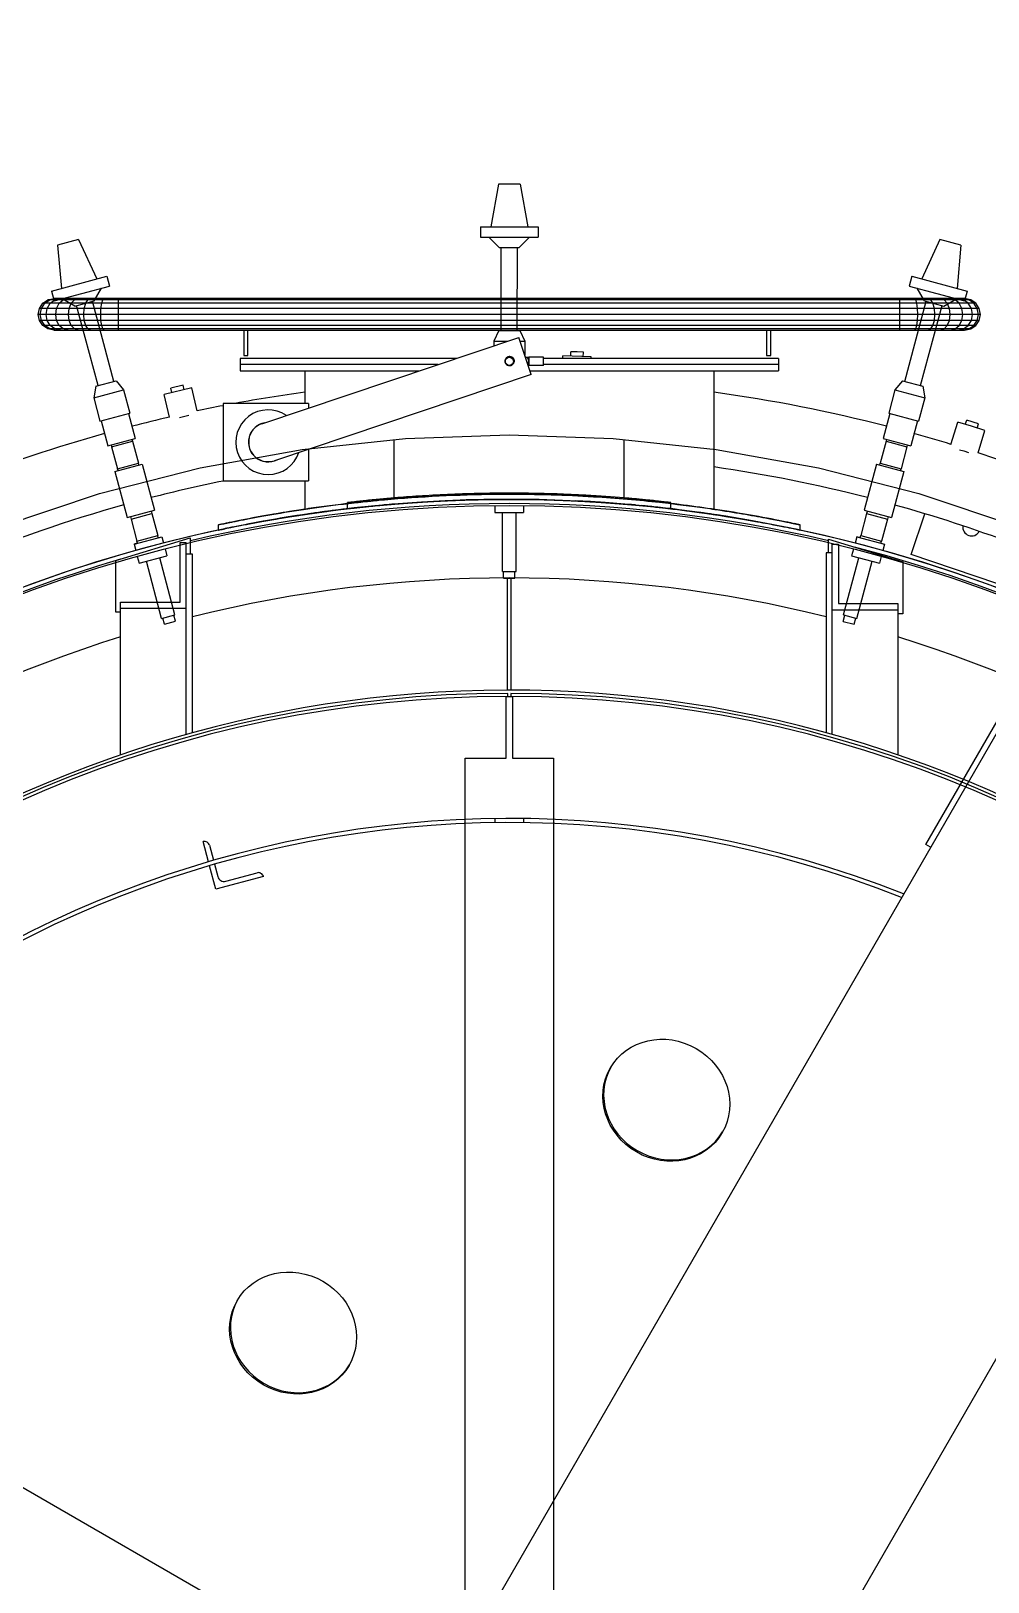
# Model space of a CAD drawing. Header units: metres. Extents: x 0 to 63075, y 0 to 44550.
# Drawn here: x 53980.7 to 54203, y 41718.5 to 42078.6 of the extents above; entities that cross this region are included whole.
import ezdxf

# ---------------------------------------------------------------- set-up
doc = ezdxf.new("R2010")
doc.units = ezdxf.units.M
doc.header["$LTSCALE"] = 75
for name, color, linetype in [('GSB', 7, 'Continuous'), ('ML6', 1, 'Continuous'), ('SDM', 7, 'Continuous'), ('SL1', 8, 'Continuous')]:
    doc.layers.add(name, color=color, linetype=linetype)
doc.styles.add('ROMANS', font='ROMANS.SHX')
doc.dimstyles.new('75___1-75', dxfattribs={"dimscale": 75, "dimtxt": 2.5, "dimasz": 2, "dimexe": 1.5, "dimexo": 1, "dimgap": 0.5, "dimtad": 1, "dimdec": 0, "dimzin": 12, "dimtxsty": 'ROMANS', "dimcen": 0, "dimclrd": 256, "dimclre": 256, "dimclrt": 3, "dimazin": 3, "dimtfac": 1, "dimtdec": 0, "dimtmove": 0, "dimatfit": 0, "dimfxl": 1, "dimlwd": -1, "dimlwe": -1, "dimarcsym": 0})

# ---------------------------------------------------------------- blocks, each defined once
blk = doc.blocks.new('A$C6bae614f')
at = {"layer": 'SL1'}
for p, q in [((374353.6, 54790.3), (374342, 54724.4)), ((374387.3, 54790.3), (374353.6, 54790.3)), ((374387.3, 54790.3), (374398.9, 54724.4)), ((373704.2, 54704.8), (373671.7, 54696.1)), ((373704.2, 54704.8), (373732.4, 54644.2)), ((374326, 54724.4), (374414.9, 54724.4)), ((374326, 54724.4), (374326, 54708.6)), ((374326, 54708.6), (374414.9, 54708.6)), ((374354.9, 54692.6), (374339, 54708.6)), ((374386, 54692.6), (374401.9, 54708.6)), ((374414.9, 54724.4), (374414.9, 54708.6)), ((375036.7, 54704.8), (375008.5, 54644.1)), ((375069.2, 54696.1), (375036.7, 54704.8)), ((373671.7, 54696.1), (373677.5, 54629.4)), ((374354.9, 54692.6), (374386, 54692.6)), ((374358, 54564.5), (374357.8, 54692.6)), ((374382.9, 54564.5), (374383.2, 54692.6)), ((375069.2, 54696.1), (375063.3, 54629.4)), ((373662.1, 54625.3), (373747.9, 54648.3)), ((373666.1, 54610), (373752, 54633)), ((373728.2, 54610.1), (373739.5, 54629.7)), ((373747.9, 54648.3), (373752, 54633)), ((374993, 54648.3), (374988.9, 54633)), ((374988.9, 54633), (375074.7, 54610)), ((374993, 54648.3), (375078.8, 54625.3)), ((375012.7, 54610.1), (375001.4, 54629.6)), ((373643.4, 54598.5), (373648.7, 54606.4)), ((373646.5, 54598.5), (373651.7, 54606.4)), ((373648.7, 54606.4), (373656.6, 54611.7)), ((375092.2, 54606.4), (373648.7, 54606.4)), ((373651.7, 54606.4), (373659.4, 54611.7)), ((373655.6, 54598.5), (373660.3, 54606.4)), ((373656.6, 54611.7), (373666, 54613.6)), ((375081.5, 54611.7), (373656.6, 54611.7)), ((373659.4, 54611.7), (373668.5, 54613.6)), ((373660.3, 54606.4), (373667.5, 54611.7)), ((373662.1, 54625.3), (373666.1, 54610)), ((375074.9, 54613.6), (373666, 54613.6)), ((373667.5, 54611.7), (373675.9, 54613.6)), ((373670.2, 54598.5), (373674.3, 54606.4)), ((373674.3, 54606.4), (373680.5, 54611.7)), ((373698.2, 54602.1), (373678.7, 54613.4)), ((373680.5, 54611.7), (373687.8, 54613.6)), ((373689.6, 54598.5), (373692.9, 54606.4)), ((373692.9, 54606.4), (373697.8, 54611.7)), ((373697.8, 54611.7), (373703.6, 54613.6)), ((373698.2, 54602.1), (373728.2, 54610.1)), ((373712.8, 54598.5), (373715.1, 54606.4)), ((373715.1, 54606.4), (373718.5, 54611.7)), ((373718.5, 54611.7), (373722.6, 54613.6)), ((373758.4, 54485.6), (373725.5, 54609.4)), ((373738.7, 54598.5), (373739.9, 54606.4)), ((373739.9, 54606.4), (373741.6, 54611.7)), ((373741.6, 54611.7), (373743.7, 54613.6)), ((373766, 54564.8), (373766, 54613.6)), ((374974.9, 54606.4), (374974.9, 54613.6)), ((374974.9, 54598.5), (374974.9, 54606.4)), ((374982.5, 54485.5), (375015.4, 54609.4)), ((374999.2, 54611.7), (374997.2, 54613.6)), ((375001, 54606.4), (374999.2, 54611.7)), ((375002.2, 54598.5), (375001, 54606.4)), ((375012.7, 54610.1), (375042.7, 54602)), ((375022.4, 54611.7), (375018.3, 54613.6)), ((375025.8, 54606.4), (375022.4, 54611.7)), ((375028.1, 54598.5), (375025.8, 54606.4)), ((375043.1, 54611.7), (375037.3, 54613.6)), ((375042.7, 54602), (375062.2, 54613.3)), ((375048, 54606.4), (375043.1, 54611.7)), ((375051.3, 54598.5), (375048, 54606.4)), ((375060.4, 54611.7), (375053.1, 54613.6)), ((375066.6, 54606.4), (375060.4, 54611.7)), ((375073.4, 54611.7), (375065, 54613.6)), ((375070.7, 54598.5), (375066.6, 54606.4)), ((375081.5, 54611.7), (375072.4, 54613.6)), ((375080.6, 54606.4), (375073.4, 54611.7)), ((375078.8, 54625.3), (375074.7, 54610)), ((375084.3, 54611.7), (375074.9, 54613.6)), ((375085.3, 54598.5), (375080.6, 54606.4)), ((375089.2, 54606.4), (375081.5, 54611.7)), ((375081.5, 54611.7), (375084.3, 54611.7)), ((375092.2, 54606.4), (375084.3, 54611.7)), ((375094.4, 54598.5), (375089.2, 54606.4)), ((375097.5, 54598.5), (375092.2, 54606.4)), ((373641.6, 54589.2), (373643.4, 54598.5)), ((373643.4, 54579.9), (373641.6, 54589.2)), ((375099.3, 54589.1), (373641.6, 54589.2)), ((375097.5, 54598.5), (373643.4, 54598.5)), ((373644.7, 54589.2), (373646.5, 54598.5)), ((373646.5, 54579.9), (373644.7, 54589.2)), ((373653.9, 54589.2), (373655.6, 54598.5)), ((373655.6, 54579.9), (373653.9, 54589.2)), ((373668.7, 54589.2), (373670.2, 54598.5)), ((373670.2, 54579.9), (373668.7, 54589.2)), ((373688.4, 54589.2), (373689.6, 54598.5)), ((373689.6, 54579.9), (373688.4, 54589.2)), ((373734.3, 54479.1), (373700.9, 54602.8)), ((373712, 54589.2), (373712.8, 54598.5)), ((373712.8, 54579.9), (373712, 54589.2)), ((373738.3, 54589.2), (373738.7, 54598.5)), ((373738.7, 54579.9), (373738.3, 54589.2)), ((374974.9, 54564.8), (374974.9, 54598.5)), ((375002.6, 54589.1), (375002.2, 54598.5)), ((375002.2, 54579.8), (375002.6, 54589.1)), ((375006.5, 54479.1), (375040, 54602.8)), ((375028.9, 54589.1), (375028.1, 54598.5)), ((375028.1, 54579.8), (375028.9, 54589.1)), ((375052.5, 54589.1), (375051.3, 54598.5)), ((375051.3, 54579.8), (375052.5, 54589.1)), ((375072.2, 54589.1), (375070.7, 54598.5)), ((375070.7, 54579.8), (375072.2, 54589.1)), ((375087, 54589.1), (375085.3, 54598.5)), ((375085.3, 54579.8), (375087, 54589.1)), ((375096.2, 54589.1), (375094.4, 54598.5)), ((375094.4, 54579.8), (375096.2, 54589.1)), ((375099.3, 54589.1), (375097.5, 54598.5)), ((375097.5, 54579.8), (375099.3, 54589.1)), ((373648.7, 54571.9), (373643.4, 54579.9)), ((375097.5, 54579.8), (373643.4, 54579.9)), ((373651.7, 54571.9), (373646.5, 54579.9)), ((373656.6, 54566.7), (373648.7, 54571.9)), ((375092.2, 54571.9), (373648.7, 54571.9)), ((373659.4, 54566.7), (373651.7, 54571.9)), ((373660.3, 54571.9), (373655.6, 54579.9)), ((373666, 54564.8), (373656.6, 54566.7)), ((375084.3, 54566.6), (373656.6, 54566.7)), ((373668.5, 54564.8), (373659.4, 54566.7)), ((373667.5, 54566.7), (373660.3, 54571.9)), ((373666, 54564.8), (375074.9, 54564.8)), ((373675.9, 54564.8), (373667.5, 54566.7)), ((373674.3, 54571.9), (373670.2, 54579.9)), ((373680.5, 54566.7), (373674.3, 54571.9)), ((373687.8, 54564.8), (373680.5, 54566.7)), ((373692.9, 54571.9), (373689.6, 54579.9)), ((373697.8, 54566.7), (373692.9, 54571.9)), ((373703.6, 54564.8), (373697.8, 54566.7)), ((373715.1, 54571.9), (373712.8, 54579.9)), ((373718.5, 54566.7), (373715.1, 54571.9)), ((373722.6, 54564.8), (373718.5, 54566.7)), ((373739.9, 54571.9), (373738.7, 54579.9)), ((373741.6, 54566.7), (373739.9, 54571.9)), ((373743.7, 54564.8), (373741.6, 54566.7)), ((373959.6, 54564.8), (373959.6, 54525.7)), ((373966, 54525.7), (373966, 54564.8)), ((374354.1, 54564.5), (374346.6, 54547.8)), ((374354.1, 54564.5), (374386.8, 54564.5)), ((374386.8, 54564.5), (374394.3, 54547.8)), ((374768.6, 54564.8), (374768.6, 54525.7)), ((374774.9, 54525.7), (374774.9, 54564.8)), ((374997.2, 54564.8), (374999.2, 54566.6)), ((374999.2, 54566.6), (375001, 54571.9)), ((375001, 54571.9), (375002.2, 54579.8)), ((375018.3, 54564.8), (375022.4, 54566.6)), ((375022.4, 54566.6), (375025.8, 54571.9)), ((375025.8, 54571.9), (375028.1, 54579.8)), ((375037.3, 54564.8), (375043.1, 54566.6)), ((375043.1, 54566.6), (375048, 54571.9)), ((375048, 54571.9), (375051.3, 54579.8)), ((375053.1, 54564.8), (375060.4, 54566.6)), ((375060.4, 54566.6), (375066.6, 54571.9)), ((375065, 54564.8), (375073.4, 54566.6)), ((375066.6, 54571.9), (375070.7, 54579.8)), ((375072.4, 54564.8), (375081.5, 54566.6)), ((375073.4, 54566.6), (375080.6, 54571.9)), ((375074.9, 54564.8), (375084.3, 54566.6)), ((375080.6, 54571.9), (375085.3, 54579.8)), ((375081.5, 54566.6), (375089.2, 54571.9)), ((375084.3, 54566.6), (375092.2, 54571.9)), ((375089.2, 54571.9), (375094.4, 54579.8)), ((375092.2, 54571.9), (375097.5, 54579.8)), ((373987.8, 54420.2), (374385.1, 54553.5)), ((374346.6, 54547.8), (374368.2, 54547.8)), ((374346.6, 54547.8), (374346.6, 54540.6)), ((374404.3, 54496.3), (374385.1, 54553.5)), ((374387, 54547.8), (374394.3, 54547.8)), ((374394.3, 54547.8), (374394.3, 54525.9)), ((374288.6, 54521.1), (373953.9, 54521.1)), ((373953.9, 54521.1), (373953.9, 54502.1)), ((374260.2, 54511.6), (373953.9, 54511.6)), ((373959.6, 54525.7), (373966, 54525.7)), ((374364.3, 54516.6), (374364, 54516.6)), ((374364.3, 54519.2), (374364.3, 54516.6)), ((374376.8, 54516.6), (374376.8, 54520.8)), ((374378, 54516.6), (374376.8, 54516.6)), ((374396.1, 54522.8), (374395.4, 54522.8)), ((374396.1, 54522.8), (374400.6, 54522.8)), ((374400.6, 54510.3), (374399.6, 54510.3)), ((374401.2, 54516.6), (374400.5, 54516.6)), ((374423.3, 54522.8), (374400.6, 54522.8)), ((374423.3, 54510.3), (374400.6, 54510.3)), ((374423.3, 54510.3), (374423.3, 54522.8)), ((374786.9, 54521.1), (374423.3, 54521.1)), ((374786.9, 54511.6), (374423.3, 54511.6)), ((374453.1, 54521.1), (374453.2, 54524.9)), ((374497.2, 54523.4), (374453.2, 54524.9)), ((374465.6, 54524.5), (374465.8, 54531.5)), ((374475.5, 54531.1), (374465.8, 54531.5)), ((374485.1, 54530.8), (374475.5, 54531.1)), ((374484.9, 54523.8), (374485.1, 54530.8)), ((374497.1, 54521.1), (374497.2, 54523.4)), ((374768.6, 54525.7), (374774.9, 54525.7)), ((374786.9, 54521.1), (374786.9, 54502.1)), ((373730.6, 54478.1), (373762.1, 54486.6)), ((373762.1, 54486.6), (373773.7, 54472.4)), ((373953.9, 54502.1), (374231.8, 54502.1)), ((374404.3, 54496.3), (374007, 54363)), ((374053.9, 54502.1), (374053.9, 54451.6)), ((374402.3, 54502.1), (374786.9, 54502.1)), ((374686.9, 54502.1), (374686.9, 54287.9)), ((374978.8, 54486.5), (374967.1, 54472.4)), ((374978.8, 54486.5), (375010.3, 54478.1)), ((373730.6, 54478.1), (373727.6, 54460.1)), ((373727.6, 54460.1), (373773.7, 54472.4)), ((373773.7, 54472.4), (373783.3, 54436.6)), ((373879.4, 54475.5), (373836.6, 54465.5)), ((373844.7, 54430.5), (373836.6, 54465.5)), ((373865.9, 54479.5), (373847, 54475.1)), ((373848.6, 54468.3), (373847, 54475.1)), ((373867.4, 54472.7), (373865.9, 54479.5)), ((373887.7, 54440), (373879.4, 54475.5)), ((374967.1, 54472.4), (374957.5, 54436.6)), ((374967.1, 54472.4), (375013.3, 54460)), ((375010.3, 54478.1), (375013.3, 54460)), ((373727.6, 54460.1), (373737.2, 54424.3)), ((373927.7, 54451.6), (373927.7, 54331.6)), ((374059.7, 54451.6), (373927.7, 54451.6)), ((374059.7, 54451.6), (374059.7, 54444.3)), ((375013.3, 54460), (375003.7, 54424.2)), ((373737.2, 54424.3), (373783.3, 54436.6)), ((373739, 54424.7), (373749.4, 54386)), ((373781.5, 54436.1), (373791.9, 54397.4)), ((373860.5, 54430), (373874.7, 54433.3)), ((374959.4, 54436.1), (374949, 54397.3)), ((374957.5, 54436.6), (375003.7, 54424.2)), ((375001.9, 54424.7), (374991.5, 54385.9)), ((375053.8, 54388.2), (375064.2, 54422.6)), ((375085.3, 54416.2), (375064.2, 54422.6)), ((375076, 54419.1), (375078.1, 54425.7)), ((375096.6, 54420.1), (375078.1, 54425.7)), ((375106.3, 54409.8), (375085.3, 54416.2)), ((375094.5, 54413.4), (375096.6, 54420.1)), ((373749.4, 54386), (373791.9, 54397.4)), ((373755.3, 54384.4), (373787.6, 54393.1)), ((373786.6, 54395.9), (373787.6, 54393.1)), ((373787.6, 54393.1), (373796.6, 54359.3)), ((374050.2, 54380.3), (374209.9, 54397.5)), ((374192.6, 54305.4), (374192.6, 54395.7)), ((374209.9, 54397.5), (374370.4, 54403.2)), ((374370.4, 54403.2), (374531, 54397.5)), ((374531, 54397.5), (374690.6, 54380.3)), ((374548.2, 54305.4), (374548.2, 54395.6)), ((374953.3, 54393), (374944.3, 54359.2)), ((374949, 54397.3), (374991.5, 54385.9)), ((374954.3, 54395.9), (374953.3, 54393)), ((374953.3, 54393), (374985.6, 54384.4)), ((375095.7, 54375), (375106.3, 54409.8)), ((373754.7, 54387.4), (373755.3, 54384.4)), ((373755.3, 54384.4), (373764.4, 54350.6)), ((373892.2, 54351.8), (374050.2, 54380.3)), ((374059.7, 54380.7), (374059.7, 54331.6)), ((374690.6, 54380.3), (374848.7, 54351.8)), ((374985.6, 54384.4), (374976.5, 54350.6)), ((374986.1, 54387.4), (374985.6, 54384.4)), ((375067.2, 54379.9), (375073.6, 54378)), ((375073.6, 54378), (375081.1, 54375.7)), ((373736.5, 54312.1), (373892.2, 54351.8)), ((373760, 54346.4), (373802.5, 54357.7)), ((373760, 54346.4), (373779.1, 54275.2)), ((373764.4, 54350.6), (373796.6, 54359.3)), ((373765.3, 54347.8), (373764.4, 54350.6)), ((373797.2, 54356.3), (373796.6, 54359.3)), ((373802.5, 54357.7), (373821.6, 54286.6)), ((374848.7, 54351.8), (375004.3, 54312.1)), ((374938.4, 54357.7), (374919.3, 54286.6)), ((374938.4, 54357.7), (374980.9, 54346.3)), ((374943.7, 54356.3), (374944.3, 54359.2)), ((374944.3, 54359.2), (374976.5, 54350.6)), ((374980.9, 54346.3), (374961.8, 54275.2)), ((374975.5, 54347.7), (374976.5, 54350.6)), ((373927.7, 54331.6), (374059.7, 54331.6)), ((374053.9, 54331.6), (374053.9, 54287.9)), ((373584.1, 54261.4), (373736.5, 54312.1)), ((374120.4, 54288.7), (374120.4, 54298.2)), ((374192.6, 54295.9), (374192.6, 54295.9)), ((374348.2, 54293.6), (374348.2, 54282.7)), ((374348.2, 54293.6), (374348.2, 54282.7)), ((374392.7, 54293.6), (374392.7, 54282.7)), ((374392.7, 54293.6), (374392.7, 54282.7)), ((374548.2, 54295.9), (374548.2, 54295.9)), ((374576.3, 54302.9), (374576.3, 54302.9)), ((374620.4, 54288.6), (374620.4, 54298.2)), ((375004.3, 54312.1), (375156.7, 54261.4)), ((373779.1, 54275.2), (373821.6, 54286.6)), ((373784.4, 54276.6), (373785.3, 54272.5)), ((373785.3, 54272.5), (373817.6, 54281.2)), ((373785.3, 54272.5), (373794.3, 54238.7)), ((373816.3, 54285.2), (373817.6, 54281.2)), ((373817.6, 54281.2), (373826.6, 54247.4)), ((374045.4, 54278.5), (374045.4, 54278.6)), ((374053.9, 54279.8), (374053.9, 54279.8)), ((374063.5, 54281.2), (374063.3, 54281.2)), ((374063.5, 54281.2), (374063.5, 54281.2)), ((374348.2, 54282.7), (374392.7, 54282.7)), ((374359.8, 54191.4), (374359.8, 54282.7)), ((374381.1, 54191.4), (374381.1, 54282.7)), ((374613.5, 54289.4), (374615.7, 54289.2)), ((374695.4, 54278.5), (374695.4, 54278.5)), ((374923.3, 54281.1), (374914.3, 54247.3)), ((374919.3, 54286.6), (374961.8, 54275.2)), ((374924.6, 54285.1), (374923.3, 54281.1)), ((374923.3, 54281.1), (374955.6, 54272.5)), ((374955.6, 54272.5), (374946.5, 54238.7)), ((374956.5, 54276.6), (374955.6, 54272.5)), ((374992.1, 54218), (375013.5, 54281)), ((373789.9, 54233.9), (373832.9, 54245.4)), ((373794.3, 54238.7), (373826.6, 54247.4)), ((373827.3, 54243.9), (373826.6, 54247.4)), ((373827.3, 54243.9), (373832.9, 54245.4)), ((373832.9, 54245.4), (373835.5, 54235.6)), ((373832.9, 54245.4), (373835.5, 54235.6)), ((373920.5, 54263.8), (373920.4, 54263.8)), ((373920.4, 54255.6), (373920.4, 54263.8)), ((374820.4, 54255.6), (374820.4, 54263.7)), ((374820.4, 54255.6), (374820.6, 54255.6)), ((374908, 54245.4), (374905.4, 54235.6)), ((374908, 54245.4), (374905.4, 54235.6)), ((374908, 54245.4), (374951, 54233.9)), ((374913.5, 54243.9), (374908, 54245.4)), ((374913.5, 54243.9), (374914.3, 54247.3)), ((374914.3, 54247.3), (374946.5, 54238.7)), ((373762, 54208.5), (373877, 54243.5)), ((373795.4, 54235.4), (373789.9, 54233.9)), ((373789.9, 54233.9), (373792.5, 54224.1)), ((373789.9, 54233.9), (373792.5, 54224.1)), ((373795.4, 54235.4), (373794.3, 54238.7)), ((373838, 54226.5), (373840.8, 54216)), ((373838, 54226.5), (373840.8, 54216)), ((373861.2, 54144.4), (373861.2, 54236.5)), ((373861.2, 54236.5), (373870.7, 54236.5)), ((373870.7, 53939.7), (373870.7, 54236.5)), ((373877, 54243.5), (373877, 54218.2)), ((374864.2, 54220.5), (374864.2, 54241.4)), ((374864.2, 54241.4), (374979.2, 54206.4)), ((374870.2, 54234), (374879.7, 54234)), ((374870.2, 53939.6), (374870.2, 54234)), ((374879.7, 54234), (374879.7, 54141.9)), ((374902.9, 54226.4), (374900.1, 54215.9)), ((374902.9, 54226.4), (374900.1, 54215.9)), ((374945.4, 54235.4), (374946.5, 54238.7)), ((374945.4, 54235.4), (374951, 54233.9)), ((374951, 54233.9), (374948.4, 54224.1)), ((374951, 54233.9), (374948.4, 54224.1)), ((373762, 54128.5), (373762, 54208.5)), ((373795, 54215), (373797.8, 54204.4)), ((373795, 54215), (373797.8, 54204.4)), ((373797.8, 54204.4), (373840.8, 54216)), ((373832.6, 54119.2), (373809, 54207.4)), ((373853.2, 54124.7), (373829.6, 54213)), ((373880.2, 54218.2), (373870.7, 54218.2)), ((373880.2, 53942.3), (373880.2, 54218.2)), ((374860.6, 54220.5), (374860.6, 53942.3)), ((374870.2, 54220.5), (374860.6, 54220.5)), ((374887.7, 54124.7), (374911.3, 54212.9)), ((374900.1, 54215.9), (374943.1, 54204.4)), ((374908.2, 54119.2), (374931.9, 54207.4)), ((374945.9, 54214.9), (374943.1, 54204.4)), ((374945.9, 54214.9), (374943.1, 54204.4)), ((374979.2, 54206.4), (374979.2, 54126.4)), ((375124.6, 54173), (374992.1, 54218)), ((374359.8, 54191.4), (374381.1, 54191.4)), ((374361.7, 54181.4), (374361.7, 54191.4)), ((374361.7, 54181.4), (374379.2, 54181.4)), ((374367.3, 54181.7), (374367.3, 54008.2)), ((374373.6, 54008.2), (374373.6, 54181.7)), ((374379.2, 54181.4), (374379.2, 54191.4)), ((375235.9, 54135.2), (373486.8, 51105.9)), ((373769.1, 54128.5), (373762, 54128.5)), ((373769.1, 54144.4), (373861.2, 54144.4)), ((373769.1, 53908.1), (373769.1, 54144.4)), ((373769.1, 54134.9), (373870.7, 54134.9)), ((374870.2, 54132.4), (374971.8, 54132.4)), ((374879.7, 54141.9), (374971.8, 54141.9)), ((374971.8, 54141.9), (374971.8, 53908)), ((374979.2, 54126.4), (374971.8, 54126.4)), ((373832.6, 54119.2), (373853.2, 54124.7)), ((373837.1, 54110.1), (373834.5, 54119.7)), ((373837.1, 54110.1), (373853.9, 54114.6)), ((373853.9, 54114.6), (373851.4, 54124.2)), ((374886.9, 54114.5), (374889.5, 54124.2)), ((374886.9, 54114.5), (374903.8, 54110)), ((374887.7, 54124.7), (374908.2, 54119.2)), ((374903.8, 54110), (374906.4, 54119.7)), ((375015, 53769.6), (375215.2, 54116.4)), ((374365.7, 53998.5), (374375.2, 53998.5)), ((374365.7, 53903.2), (374365.7, 53998.5)), ((374368, 53998.5), (374368, 54003.2)), ((374372.8, 54003.2), (374372.8, 53998.5)), ((374375.2, 53998.5), (374375.2, 53903.2)), ((375654.2, 53893.7), (373905.1, 50864.4)), ((374302.1, 52445.4), (374302.2, 53903.2)), ((374302.2, 53903.2), (374365.7, 53903.2)), ((374375.2, 53903.2), (374438.7, 53903.2)), ((374438.7, 53903.2), (374438.6, 52445.4)), ((374347.9, 53809.4), (374347.9, 53803.1)), ((374392.9, 53803.1), (374392.9, 53809.4)), ((373905, 53742.9), (373896.7, 53774)), ((373906.5, 53768.3), (373912.7, 53745.1)), ((375022.3, 53765.4), (375015, 53769.6)), ((373916.4, 53700.4), (373906.7, 53736.7)), ((373914.4, 53739), (373919.5, 53719.8)), ((373990, 53720.1), (373916.4, 53700.4)), ((373931.7, 53712.8), (373980.2, 53725.7)), ((373603, 52784.1), (374053.3, 52524))]:
    blk.add_line(p, q, dxfattribs=at)
for centre, radius in [((374370.6, 54516.6), 6.25), ((374370.4, 52153.2), 2150), ((374370.4, 52153.2), 2140.5)]:
    blk.add_circle(centre, radius, dxfattribs=at)
for centre, radius, start, end in [((374371, 54517), 7.07, 266.4501, 288.4989), ((374370.4, 52153.2), 2337.1, 97.7811, 100.4527), ((374370.4, 52153.2), 2337.1, 75.5375, 82.2151), ((374370.4, 52153.2), 2337.1, 100.9176, 101.9194), ((373997.4, 54391.6), 50, 55.6498, 341.4509), ((374370.4, 52153.2), 2337.1, 102.9982, 104.4588), ((373997.4, 54391.6), 30.5, 99.9872, 297.1135), ((373997.4, 54391.6), 30.2, 108.5503, 288.5503), ((374370.4, 52153.2), 2337.1, 105.5374, 116.9194), ((374370.4, 52153.2), 2337.1, 72.9982, 74.4588), ((374370.4, 52153.2), 2337.1, 68.1208, 71.9194), ((374370.4, 52153.2), 2222.8, 75.5651, 81.8123), ((374370.4, 52153.2), 2222.8, 101.4819, 104.4311), ((374370.4, 52153.2), 2150, 350.9962, 178.8135), ((374370.4, 52153.2), 2222.8, 105.5651, 119.4311), ((374370.4, 52153.2), 2143.5, 76.6809, 103.3057), ((374373.8, 52120.1), 2192.8, 95.1529, 96.4361), ((374378.6, 52060.2), 2252.9, 94.7359, 95.1371), ((374362.8, 52242.5), 2060.4, 94.7363, 95.1751), ((374369.5, 52148.5), 2164.3, 88.0096, 88.329), ((374370.2, 52151.6), 2151.7, 84.8036, 87.2645), ((374375.1, 52231.3), 2071.8, 86.225, 86.6726), ((374362.1, 52060.2), 2252.9, 84.8599, 85.2604), ((374367.4, 52119.5), 2193.4, 84.6642, 85.271), ((374366.8, 52119.2), 2193.7, 83.5529, 84.5192), ((374374.9, 52198.3), 2104.7, 83.5668, 84.5083), ((374370.4, 52153.2), 2222.8, 69.4626, 74.4311), ((374381.4, 52055.9), 2248, 96.1433, 96.6667), ((374363.4, 52091), 2212.7, 83.1799, 83.4332), ((374399.6, 52348.8), 1952.3, 81.6479, 81.8075), ((374533.1, 52932.1), 1354.3, 77.7491, 78.1189), ((375085.6, 54260.1), 13.5, 170.5872, 331.909), ((374370.4, 52153.2), 2143.5, 350.9687, 75.5738), ((374370.4, 52153.2), 2143.5, 106.3021, 165.1114), ((374370.4, 52153.2), 2028.5, 76.0134, 103.9828), ((374370.4, 52153.2), 2028.5, 107.2423, 162.472), ((374370.4, 52153.2), 2028.5, 17.5242, 72.754), ((374370.4, 52153.2), 1855, 311.9258, 226.0971), ((374370.4, 52153.2), 1850, 90.0718, 179.9244), ((374370.4, 52153.2), 1845.2, 90.072, 179.9242), ((374370.4, 52153.2), 1850, 0.0718, 89.9244), ((374370.4, 52153.2), 1845.2, 0.072, 89.9242), ((374370.4, 52153.2), 1656.3, 68.3819, 51.6144), ((374370.4, 52153.2), 1650, 68.4144, 51.5819), ((373898.8, 53766.2), 8, 14.9981, 104.9981), ((373929.2, 53722.4), 10, 194.9981, 284.9981), ((373982.3, 53718), 8, 14.9981, 104.9981)]:
    blk.add_arc(centre, radius, start, end, dxfattribs=at)
for centre, major_axis, ratio, start_param, end_param in [((374370.6, 54510.4), (6.25, 0), 0.302029, 2.276963, 2.334974), ((374370.6, 54510.4), (6.25, 0), 0.302029, 0.676906, 0.864629), ((374396.1, 54516.6), (0, 6.25), 0.704416, 4.712389, 6.283185), ((374396.1, 54516.6), (0, 6.25), 0.704416, 3.870248, 4.712389), ((374396.1, 54516.6), (0, -6.25), 0.704416, 0.728655, 1.570796), ((374400.6, 54516.6), (0, -6.25), 0.086824, 1.570796, 3.141593), ((374400.6, 54516.6), (0, -6.25), 0.086824, 0, 1.570796), ((374614.6, 53376.2), (86.6, -50), 0.92388, 3.154744, 6.270034), ((374037.2, 53016.2), (86.6, -50), 0.92388, 3.154744, 6.270034)]:
    blk.add_ellipse(centre, major_axis=major_axis, ratio=ratio, start_param=start_param, end_param=end_param, dxfattribs=at)
for centre in [(374613.4, 53374.1), (374036, 53014.1)]:
    blk.add_ellipse(centre, major_axis=(86.6, -50), ratio=0.92388, dxfattribs=at)
for points, knots in [([(374373.2, 54510.3), (374374.5, 54510.7), (374375.7, 54511.6), (374376.5, 54512.7), (374376.8, 54513.1), (374377, 54513.4), (374377.2, 54513.8), (374377.9, 54515), (374378.1, 54516.5), (374377.9, 54517.9), (374377.9, 54518.3), (374377.7, 54518.8), (374377.6, 54519.2), (374377.2, 54520.5), (374376.3, 54521.7), (374375.2, 54522.5), (374374.9, 54522.8), (374374.5, 54523), (374374.1, 54523.2), (374372.9, 54523.8), (374371.4, 54524.1), (374370.1, 54523.9), (374369.6, 54523.8), (374369.2, 54523.7), (374368.7, 54523.6), (374367.5, 54523.2), (374366.3, 54522.3), (374365.4, 54521.2), (374365.1, 54520.8), (374364.9, 54520.5), (374364.7, 54520.1), (374364.1, 54518.9), (374363.8, 54517.4), (374364, 54516), (374364.1, 54515.6), (374364.2, 54515.1), (374364.3, 54514.7), (374364.7, 54513.4), (374365.6, 54512.2), (374366.7, 54511.4), (374367.1, 54511.1), (374367.5, 54510.9), (374367.8, 54510.7), (374369, 54510.1), (374370.5, 54509.8), (374371.9, 54510), (374372.3, 54510.1), (374372.8, 54510.2), (374373.2, 54510.3)], [-42.355672, -42.355672, -42.355672, -42.355672, -38.384623, -38.384623, -38.384623, -37.06094, -37.06094, -37.06094, -33.0903, -33.0903, -33.0903, -31.766754, -31.766754, -31.766754, -27.796114, -27.796114, -27.796114, -26.472567, -26.472567, -26.472567, -22.501519, -22.501519, -22.501519, -21.177836, -21.177836, -21.177836, -17.206787, -17.206787, -17.206787, -15.883104, -15.883104, -15.883104, -11.912465, -11.912465, -11.912465, -10.588918, -10.588918, -10.588918, -6.618278, -6.618278, -6.618278, -5.294732, -5.294732, -5.294732, -1.323683, -1.323683, -1.323683, 0, 0, 0, 0]), ([(374373.2, 54510.3), (374371.9, 54509.8), (374370.4, 54509.8), (374369.1, 54510.2), (374368.7, 54510.3), (374368.2, 54510.5), (374367.8, 54510.7), (374366.6, 54511.2), (374365.6, 54512.3), (374364.9, 54513.5), (374364.7, 54513.9), (374364.5, 54514.3), (374364.3, 54514.7), (374363.9, 54516), (374363.9, 54517.5), (374364.2, 54518.8), (374364.3, 54519.3), (374364.5, 54519.7), (374364.7, 54520.1), (374365.3, 54521.3), (374366.3, 54522.3), (374367.5, 54523), (374367.9, 54523.3), (374368.3, 54523.4), (374368.7, 54523.6), (374370, 54524), (374371.5, 54524.1), (374372.8, 54523.7), (374373.3, 54523.6), (374373.7, 54523.4), (374374.1, 54523.2), (374375.3, 54522.7), (374376.4, 54521.6), (374377.1, 54520.4), (374377.3, 54520), (374377.5, 54519.6), (374377.6, 54519.2), (374378.1, 54517.9), (374378.1, 54516.4), (374377.7, 54515.1), (374377.6, 54514.6), (374377.4, 54514.2), (374377.2, 54513.8), (374376.7, 54512.6), (374375.6, 54511.6), (374374.4, 54510.9), (374374, 54510.6), (374373.6, 54510.5), (374373.2, 54510.3)], [0, 0, 0, 0, 3.971049, 3.971049, 3.971049, 5.294732, 5.294732, 5.294732, 9.265371, 9.265371, 9.265371, 10.588918, 10.588918, 10.588918, 14.559558, 14.559558, 14.559558, 15.883104, 15.883104, 15.883104, 19.854153, 19.854153, 19.854153, 21.177836, 21.177836, 21.177836, 25.148885, 25.148885, 25.148885, 26.472567, 26.472567, 26.472567, 30.443207, 30.443207, 30.443207, 31.766754, 31.766754, 31.766754, 35.737394, 35.737394, 35.737394, 37.06094, 37.06094, 37.06094, 41.031989, 41.031989, 41.031989, 42.355672, 42.355672, 42.355672, 42.355672]), ([(374364, 54517.4), (374364, 54517), (374364, 54516.5), (374364, 54516), (374364.1, 54515.6), (374364.2, 54515.1), (374364.3, 54514.7)], [29.170011, 29.170011, 29.170011, 29.170011, 30.494319, 30.494319, 30.494319, 31.817698, 31.817698, 31.817698, 31.817698]), ([(374366.4, 54522.2), (374366, 54521.9), (374365.7, 54521.6), (374365.4, 54521.2), (374365.1, 54520.8), (374364.9, 54520.5), (374364.7, 54520.1)], [23.86288, 23.86288, 23.86288, 23.86288, 25.191261, 25.191261, 25.191261, 26.514032, 26.514032, 26.514032, 26.514032]), ([(374365.7, 54512.3), (374366, 54512), (374366.3, 54511.7), (374366.7, 54511.4), (374367.1, 54511.1), (374367.5, 54510.9), (374367.8, 54510.7)], [34.469326, 34.469326, 34.469326, 34.469326, 35.7971, 35.7971, 35.7971, 37.121082, 37.121082, 37.121082, 37.121082]), ([(374371.5, 54523.9), (374371, 54524), (374370.5, 54524), (374370.1, 54523.9), (374369.6, 54523.8), (374369.2, 54523.7), (374368.7, 54523.6)], [18.562265, 18.562265, 18.562265, 18.562265, 19.88737, 19.88737, 19.88737, 21.211575, 21.211575, 21.211575, 21.211575]), ([(374376.2, 54521.6), (374375.9, 54521.9), (374375.6, 54522.2), (374375.2, 54522.5), (374374.9, 54522.8), (374374.5, 54523), (374374.1, 54523.2)], [13.255983, 13.255983, 13.255983, 13.255983, 14.583757, 14.583757, 14.583757, 15.907739, 15.907739, 15.907739, 15.907739]), ([(374375.5, 54511.6), (374375.9, 54512), (374376.2, 54512.3), (374376.5, 54512.7), (374376.8, 54513.1), (374377, 54513.4), (374377.2, 54513.8)], [2.614808, 2.614808, 2.614808, 2.614808, 3.977918, 3.977918, 3.977918, 5.300689, 5.300689, 5.300689, 5.300689]), ([(374378, 54516.5), (374378, 54516.9), (374378, 54517.4), (374377.9, 54517.9), (374377.9, 54518.3), (374377.7, 54518.8), (374377.6, 54519.2)], [7.956668, 7.956668, 7.956668, 7.956668, 9.280976, 9.280976, 9.280976, 10.604355, 10.604355, 10.604355, 10.604355]), ([(373920.4, 54263.8), (373919.8, 54263.6), (373931.7, 54266.3), (373954.7, 54270.8), (373966.2, 54273.1), (373980.5, 54275.8), (373997, 54278.7), (374013.6, 54281.6), (374032.3, 54284.7), (374052.2, 54287.7), (374086.9, 54292.9), (374130, 54298.4), (374177.4, 54302.6), (374204.5, 54305.1), (374233, 54307.1), (374261.9, 54308.5), (374290.9, 54310), (374320.3, 54310.8), (374348.8, 54311.2), (374356, 54311.2), (374363.1, 54311.3), (374370.2, 54311.3), (374413, 54311.3), (374457.6, 54310), (374500.6, 54307.3), (374536.4, 54305.2), (374571.1, 54302.1), (374602.9, 54298.7), (374628.4, 54295.9), (374652, 54292.9), (374673.1, 54289.9), (374678.4, 54289.2), (374683.5, 54288.4), (374688.5, 54287.7), (374718.7, 54283.2), (374745.7, 54278.4), (374767, 54274.5), (374784.6, 54271.2), (374798.3, 54268.4), (374807.2, 54266.5), (374814.4, 54265.1), (374818.6, 54264.2), (374820, 54263.9), (374820.4, 54263.8), (374820.6, 54263.7), (374820.6, 54263.7), (374820.6, 54263.7), (374817.8, 54264.3), (374812, 54265.6)], [0, 0, 0, 0, 170.05271, 170.05271, 170.05271, 255.079064, 255.079064, 255.079064, 340.105419, 340.105419, 340.105419, 488.891654, 488.891654, 488.891654, 573.912359, 573.912359, 573.912359, 658.933065, 658.933065, 658.933065, 680.188241, 680.188241, 680.188241, 807.719299, 807.719299, 807.719299, 913.995181, 913.995181, 913.995181, 999.015887, 999.015887, 999.015887, 1020.271063, 1020.271063, 1020.271063, 1147.810595, 1147.810595, 1147.810595, 1254.093539, 1254.093539, 1254.093539, 1339.119894, 1339.119894, 1339.119894, 1360.376482, 1360.376482, 1360.376482, 1446.186735, 1446.186735, 1446.186735, 1446.186735]), ([(373920.4, 54255.6), (373919.8, 54255.4), (373931.7, 54258.1), (373954.7, 54262.7), (373966.2, 54265), (373980.5, 54267.7), (373997, 54270.6), (374013.6, 54273.5), (374032.3, 54276.6), (374052.2, 54279.6), (374086.9, 54284.8), (374130, 54290.3), (374177.4, 54294.6), (374204.5, 54297), (374233, 54299.1), (374261.9, 54300.5), (374290.9, 54302), (374320.3, 54302.8), (374348.8, 54303.2), (374356, 54303.2), (374363.1, 54303.3), (374370.2, 54303.3), (374413, 54303.3), (374457.6, 54301.9), (374500.6, 54299.3), (374536.4, 54297.1), (374571.1, 54294.1), (374602.9, 54290.6), (374628.4, 54287.9), (374652, 54284.8), (374673.1, 54281.8), (374678.4, 54281.1), (374683.5, 54280.3), (374688.5, 54279.6), (374718.7, 54275.1), (374745.7, 54270.3), (374767, 54266.3), (374784.6, 54263), (374798.3, 54260.2), (374807.2, 54258.4), (374814.4, 54256.9), (374818.6, 54256), (374820, 54255.7), (374820.4, 54255.6), (374820.6, 54255.6), (374820.6, 54255.6), (374820.6, 54255.6), (374820.6, 54255.6), (374820.6, 54255.6)], [-2720.818551, -2720.818551, -2720.818551, -2720.818551, -2550.761656, -2550.761656, -2550.761656, -2465.733209, -2465.733209, -2465.733209, -2380.704761, -2380.704761, -2380.704761, -2231.915015, -2231.915015, -2231.915015, -2146.892303, -2146.892303, -2146.892303, -2061.869592, -2061.869592, -2061.869592, -2040.613914, -2040.613914, -2040.613914, -1913.079846, -1913.079846, -1913.079846, -1806.801456, -1806.801456, -1806.801456, -1721.778744, -1721.778744, -1721.778744, -1700.523066, -1700.523066, -1700.523066, -1572.980395, -1572.980395, -1572.980395, -1466.694835, -1466.694835, -1466.694835, -1381.666388, -1381.666388, -1381.666388, -1360.409276, -1360.409276, -1360.409276, -1360.15998, -1360.15998, -1360.15998, -1360.15998]), ([(374811.9, 54265.6), (374816.2, 54264.7), (374818.9, 54264.1), (374820, 54263.9), (374820.4, 54263.8), (374820.6, 54263.7), (374820.6, 54263.7), (374820.7, 54263.7), (374814.4, 54265.1), (374801.4, 54267.8), (374790.5, 54270), (374775, 54273.1), (374755.8, 54276.5), (374740.4, 54279.3), (374722.6, 54282.4), (374703.5, 54285.4), (374698.8, 54286.1), (374693.9, 54286.9), (374688.9, 54287.6), (374658.9, 54292.1), (374623, 54296.8), (374583.5, 54300.7), (374550.6, 54304), (374515.1, 54306.7), (374478.9, 54308.5), (374450, 54310), (374420.6, 54310.8), (374392, 54311.2), (374384.9, 54311.2), (374377.8, 54311.3), (374370.7, 54311.3), (374327.9, 54311.3), (374283.3, 54310), (374240.3, 54307.3), (374204.5, 54305.2), (374169.8, 54302.1), (374137.9, 54298.7), (374112.5, 54295.9), (374088.8, 54292.9), (374067.7, 54289.9), (374062.5, 54289.2), (374057.4, 54288.4), (374052.3, 54287.7), (374022.2, 54283.2), (373995.1, 54278.5), (373973.9, 54274.5), (373956.2, 54271.2), (373942.6, 54268.4), (373933.6, 54266.6), (373926.5, 54265.1), (373922.3, 54264.2), (373920.9, 54263.9), (373920.6, 54263.9), (373920.4, 54263.8), (373920.4, 54263.8)], [-1446.185661, -1446.185661, -1446.185661, -1446.185661, -1381.633071, -1381.633071, -1381.633071, -1360.376482, -1360.376482, -1360.376482, -1232.83695, -1232.83695, -1232.83695, -1126.554007, -1126.554007, -1126.554007, -1041.527652, -1041.527652, -1041.527652, -1020.271063, -1020.271063, -1020.271063, -892.740005, -892.740005, -892.740005, -786.464123, -786.464123, -786.464123, -701.443418, -701.443418, -701.443418, -680.188241, -680.188241, -680.188241, -552.657183, -552.657183, -552.657183, -446.381301, -446.381301, -446.381301, -361.360595, -361.360595, -361.360595, -340.105419, -340.105419, -340.105419, -212.565887, -212.565887, -212.565887, -106.282943, -106.282943, -106.282943, -21.256589, -21.256589, -21.256589, 0, 0, 0, 0]), ([(374045.4, 54278.5), (374045, 54278.4), (374053.5, 54279.8), (374070.2, 54282.2), (374078.5, 54283.4), (374088.8, 54284.8), (374100.7, 54286.3), (374112.7, 54287.8), (374126.2, 54289.4), (374140.6, 54290.9), (374162.2, 54293.3), (374188.1, 54295.7), (374216.6, 54297.7), (374235.7, 54299.1), (374255.8, 54300.3), (374276.5, 54301.2), (374297.2, 54302.1), (374318.4, 54302.7), (374339.4, 54303), (374349.8, 54303.2), (374360.2, 54303.2), (374370.5, 54303.3), (374411.4, 54303.3), (374454.9, 54302), (374494.9, 54299.6), (374514.9, 54298.5), (374534.1, 54297.1), (374551.8, 54295.6), (374569.6, 54294.1), (374585.8, 54292.5), (374600.3, 54290.9), (374622, 54288.6), (374641.5, 54286.1), (374656.8, 54284.1), (374667, 54282.7), (374675.4, 54281.5), (374681.6, 54280.6), (374687.8, 54279.7), (374691.9, 54279.1), (374693.9, 54278.7), (374695, 54278.6), (374695.4, 54278.5), (374695.5, 54278.5)], [0, 0, 0, 0, 122.62641, 122.62641, 122.62641, 183.939614, 183.939614, 183.939614, 245.252819, 245.252819, 245.252819, 337.220972, 337.220972, 337.220972, 398.533073, 398.533073, 398.533073, 459.845175, 459.845175, 459.845175, 490.501226, 490.501226, 490.501226, 613.12543, 613.12543, 613.12543, 674.437532, 674.437532, 674.437532, 735.749633, 735.749633, 735.749633, 827.71944, 827.71944, 827.71944, 889.032645, 889.032645, 889.032645, 950.34585, 950.34585, 950.34585, 980.983435, 980.983435, 980.983435, 980.983435]), ([(374110.5, 54295.5), (374119.8, 54296.7), (374130, 54297.8), (374140.6, 54299), (374148.6, 54299.8), (374157.2, 54300.7), (374166.3, 54301.6)], [-1761.93231, -1761.93231, -1761.93231, -1761.93231, -1716.730944, -1716.730944, -1716.730944, -1682.590379, -1682.590379, -1682.590379, -1682.590379]), ([(374620.4, 54298.2), (374620.8, 54298.1), (374614.2, 54299), (374601.4, 54300.3), (374595, 54301), (374587.1, 54301.9), (374577.9, 54302.7), (374568.7, 54303.6), (374558.3, 54304.6), (374547.2, 54305.5), (374530.6, 54306.9), (374510.7, 54308.3), (374488.7, 54309.5), (374474.1, 54310.3), (374458.6, 54311), (374442.6, 54311.5), (374426.7, 54312.1), (374410.4, 54312.4), (374394.3, 54312.6), (374386.3, 54312.7), (374378.3, 54312.7), (374370.4, 54312.8), (374338.9, 54312.8), (374305.5, 54312), (374274.7, 54310.6), (374259.3, 54309.9), (374244.5, 54309.1), (374230.9, 54308.2), (374217.3, 54307.3), (374204.8, 54306.4), (374193.6, 54305.5), (374176.9, 54304.1), (374161.9, 54302.7), (374150.2, 54301.5), (374142.3, 54300.7), (374135.9, 54300), (374131.1, 54299.4), (374126.3, 54298.9), (374123.1, 54298.5), (374121.6, 54298.4), (374120.8, 54298.3), (374120.4, 54298.2), (374120.4, 54298.2), (374120.2, 54298.2), (374122.8, 54298.5), (374128, 54299.1)], [-1508.199203, -1508.199203, -1508.199203, -1508.199203, -1413.936463, -1413.936463, -1413.936463, -1366.805094, -1366.805094, -1366.805094, -1319.673724, -1319.673724, -1319.673724, -1248.977103, -1248.977103, -1248.977103, -1201.846023, -1201.846023, -1201.846023, -1154.714942, -1154.714942, -1154.714942, -1131.149402, -1131.149402, -1131.149402, -1036.887241, -1036.887241, -1036.887241, -989.75616, -989.75616, -989.75616, -942.62508, -942.62508, -942.62508, -871.928025, -871.928025, -871.928025, -824.796656, -824.796656, -824.796656, -777.665286, -777.665286, -777.665286, -754.099601, -754.099601, -754.099601, -694.166486, -694.166486, -694.166486, -694.166486]), ([(374130.4, 54289.8), (374132.9, 54290.1), (374136, 54290.4), (374139.4, 54290.8), (374145.8, 54291.5), (374153.8, 54292.3), (374163, 54293.2), (374172.1, 54294.1), (374182.6, 54295.1), (374193.6, 54296), (374210.2, 54297.3), (374230.2, 54298.8), (374252.2, 54300), (374266.8, 54300.8), (374282.3, 54301.5), (374298.2, 54302), (374314.2, 54302.6), (374330.5, 54302.9), (374346.5, 54303.1), (374354.6, 54303.2), (374362.6, 54303.2), (374370.5, 54303.3), (374401.9, 54303.3), (374435.3, 54302.5), (374466.2, 54301.1), (374481.6, 54300.4), (374496.3, 54299.6), (374510, 54298.7), (374523.6, 54297.8), (374536.1, 54296.9), (374547.2, 54296), (374554.9, 54295.3), (374562.1, 54294.7), (374568.9, 54294.1)], [-685.549696, -685.549696, -685.549696, -685.549696, -659.842522, -659.842522, -659.842522, -612.710745, -612.710745, -612.710745, -565.578968, -565.578968, -565.578968, -494.881744, -494.881744, -494.881744, -447.750262, -447.750262, -447.750262, -400.618779, -400.618779, -400.618779, -377.053038, -377.053038, -377.053038, -282.790073, -282.790073, -282.790073, -235.65859, -235.65859, -235.65859, -188.527107, -188.527107, -188.527107, -156.209285, -156.209285, -156.209285, -156.209285]), ([(374199.8, 54296.5), (374201.6, 54296.6), (374203.7, 54296.8), (374206.1, 54297), (374210.7, 54297.3), (374216.3, 54297.7), (374222.9, 54298.2), (374229.4, 54298.6), (374236.8, 54299.1), (374244.7, 54299.6), (374256.5, 54300.3), (374270.7, 54301), (374286.3, 54301.6), (374294.2, 54301.9), (374302.4, 54302.2), (374310.8, 54302.4)], [584.955312, 584.955312, 584.955312, 584.955312, 603.069661, 603.069661, 603.069661, 636.573554, 636.573554, 636.573554, 670.077448, 670.077448, 670.077448, 720.333209, 720.333209, 720.333209, 745.598398, 745.598398, 745.598398, 745.598398]), ([(374273.1, 54301.1), (374295.1, 54302), (374317.8, 54302.7), (374340.2, 54303), (374350.4, 54303.2), (374360.5, 54303.2), (374370.5, 54303.3), (374370.5, 54303.3), (374370.6, 54303.3), (374370.7, 54303.3)], [1337.541826, 1337.541826, 1337.541826, 1337.541826, 1403.043226, 1403.043226, 1403.043226, 1432.894963, 1432.894963, 1432.894963, 1433.142531, 1433.142531, 1433.142531, 1433.142531]), ([(374464.1, 54301.2), (374473.4, 54300.8), (374482.6, 54300.3), (374491.7, 54299.8), (374511.2, 54298.7), (374529.8, 54297.4), (374547.1, 54296), (374564.4, 54294.5), (374580.2, 54293), (374594.3, 54291.6), (374615.4, 54289.3), (374634.4, 54287), (374649.3, 54285.1), (374659.3, 54283.8), (374667.4, 54282.6), (374673.5, 54281.8), (374677.7, 54281.2), (374680.9, 54280.7), (374683.2, 54280.4)], [1524.618638, 1524.618638, 1524.618638, 1524.618638, 1552.301912, 1552.301912, 1552.301912, 1612.005387, 1612.005387, 1612.005387, 1671.708861, 1671.708861, 1671.708861, 1761.26552, 1761.26552, 1761.26552, 1820.969959, 1820.969959, 1820.969959, 1862.66317, 1862.66317, 1862.66317, 1862.66317]), ([(374630.4, 54287.5), (374621, 54288.6), (374610.9, 54289.8), (374600.3, 54290.9), (374592.3, 54291.8), (374583.7, 54292.7), (374574.6, 54293.5)], [-780.957623, -780.957623, -780.957623, -780.957623, -735.749633, -735.749633, -735.749633, -701.637469, -701.637469, -701.637469, -701.637469]), ([(373931, 54266), (373936.7, 54267.2), (373944.6, 54268.9), (373954.7, 54270.8), (373966.2, 54273.1), (373980.5, 54275.8), (373997, 54278.7), (374013.6, 54281.6), (374032.3, 54284.7), (374052.2, 54287.7), (374052.8, 54287.8), (374053.3, 54287.9), (374053.9, 54287.9)], [-2625.012373, -2625.012373, -2625.012373, -2625.012373, -2550.700255, -2550.700255, -2550.700255, -2465.6739, -2465.6739, -2465.6739, -2380.647546, -2380.647546, -2380.647546, -2378.126715, -2378.126715, -2378.126715, -2378.126715]), ([(374045.4, 54278.6), (374018, 54274.4), (373993.5, 54270), (373973.9, 54266.4), (373956.2, 54263), (373942.6, 54260.3), (373933.6, 54258.4), (373932.7, 54258.2), (373931.8, 54258), (373931, 54257.9)], [-330.317973, -330.317973, -330.317973, -330.317973, -212.571119, -212.571119, -212.571119, -106.285559, -106.285559, -106.285559, -95.27526, -95.27526, -95.27526, -95.27526]), ([(374053.9, 54287.9), (374023.1, 54283.4), (373995.5, 54278.5), (373973.9, 54274.5), (373956.2, 54271.2), (373942.6, 54268.4), (373933.6, 54266.6), (373932.8, 54266.4), (373931.9, 54266.2), (373931.1, 54266.1)], [2378.389264, 2378.389264, 2378.389264, 2378.389264, 2508.187078, 2508.187078, 2508.187078, 2614.470021, 2614.470021, 2614.470021, 2625.021201, 2625.021201, 2625.021201, 2625.021201]), ([(374053.9, 54279.8), (374053.9, 54279.8), (374053.9, 54279.8), (374053.9, 54279.8), (374053.7, 54279.8), (374056.3, 54280.2), (374061.5, 54280.9)], [949.905347, 949.905347, 949.905347, 949.905347, 955.263309, 955.263309, 955.263309, 1023.181409, 1023.181409, 1023.181409, 1023.181409]), ([(374137.9, 54290.6), (374120.3, 54288.7), (374104.4, 54286.8), (374091.6, 54285.1), (374081.6, 54283.8), (374073.5, 54282.6), (374067.4, 54281.8), (374061.3, 54280.9), (374057.3, 54280.3), (374055.4, 54280), (374054.4, 54279.9), (374053.9, 54279.8), (374053.9, 54279.8), (374053.8, 54279.8), (374053.8, 54279.8), (374053.9, 54279.8)], [-1181.59755, -1181.59755, -1181.59755, -1181.59755, -1104.524407, -1104.524407, -1104.524407, -1044.819968, -1044.819968, -1044.819968, -985.115529, -985.115529, -985.115529, -955.263309, -955.263309, -955.263309, -949.941464, -949.941464, -949.941464, -949.941464]), ([(374695.5, 54278.5), (374695.9, 54278.4), (374687.3, 54279.8), (374670.7, 54282.2), (374668.2, 54282.5), (374665.4, 54282.9), (374662.5, 54283.3)], [-981.02147, -981.02147, -981.02147, -981.02147, -858.376043, -858.376043, -858.376043, -839.504579, -839.504579, -839.504579, -839.504579]), ([(374695.4, 54278.5), (374722.8, 54274.3), (374747.4, 54270), (374767, 54266.3), (374784.6, 54263), (374798.3, 54260.2), (374807.2, 54258.4), (374808.9, 54258), (374810.4, 54257.7), (374811.8, 54257.4)], [1030.091303, 1030.091303, 1030.091303, 1030.091303, 1147.838157, 1147.838157, 1147.838157, 1254.123716, 1254.123716, 1254.123716, 1274.153134, 1274.153134, 1274.153134, 1274.153134])]:
    blk.add_open_spline(points, degree=3, knots=knots, dxfattribs=at)
for points in [[(374358.6, 54303.2), (374334.5, 54303.1), (374309.8, 54302.5), (374285.5, 54301.6)], [(374382.3, 54311.2), (374406.1, 54311.1), (374430.7, 54310.6), (374454.7, 54309.6)], [(374576.3, 54302.9), (374576.2, 54302.9), (374574.5, 54303.1), (374571.4, 54303.4)], [(374620.4, 54298.2), (374620.6, 54298.2), (374618.2, 54298.5), (374613.2, 54299)], [(374045.4, 54278.5), (374045.2, 54278.5), (374048.1, 54278.9), (374053.9, 54279.8)], [(373920.4, 54255.6), (373920.1, 54255.5), (373923.7, 54256.3), (373930.9, 54257.8)], [(373920.4, 54263.8), (373920.4, 54263.8), (373920.4, 54263.8), (373920.4, 54263.8)]]:
    blk.add_open_spline(points, degree=3, dxfattribs=at)
blk = doc.blocks.new('zw$15D4')
at = {"layer": 'ML6', "xscale": 0.2502808837766805, "yscale": 0.2502808837766805, "zscale": 0.2502808837766805}
blk.add_blockref('A$C6bae614f', (-85544.74, -3177.34), dxfattribs=at)

msp = doc.modelspace()

# ---------------------------------------------------------------- block references
at = {"layer": 'GSB', "xscale": 0.6000000000000068, "yscale": 0.6000000000000068, "zscale": 0.6000000000000068}
msp.add_blockref('zw$15D4', (49200, 35721.63), dxfattribs=at)

# ---------------------------------------------------------------- leaders
at = {"layer": 'SDM'}
msp.add_leader([(52766.71, 37891.88), (59453.13, 42438.72), (62243.43, 42438.72)], dimstyle='75___1-75', override={"dimtad": 0}, dxfattribs=at)

doc.saveas('drawing.dxf')
